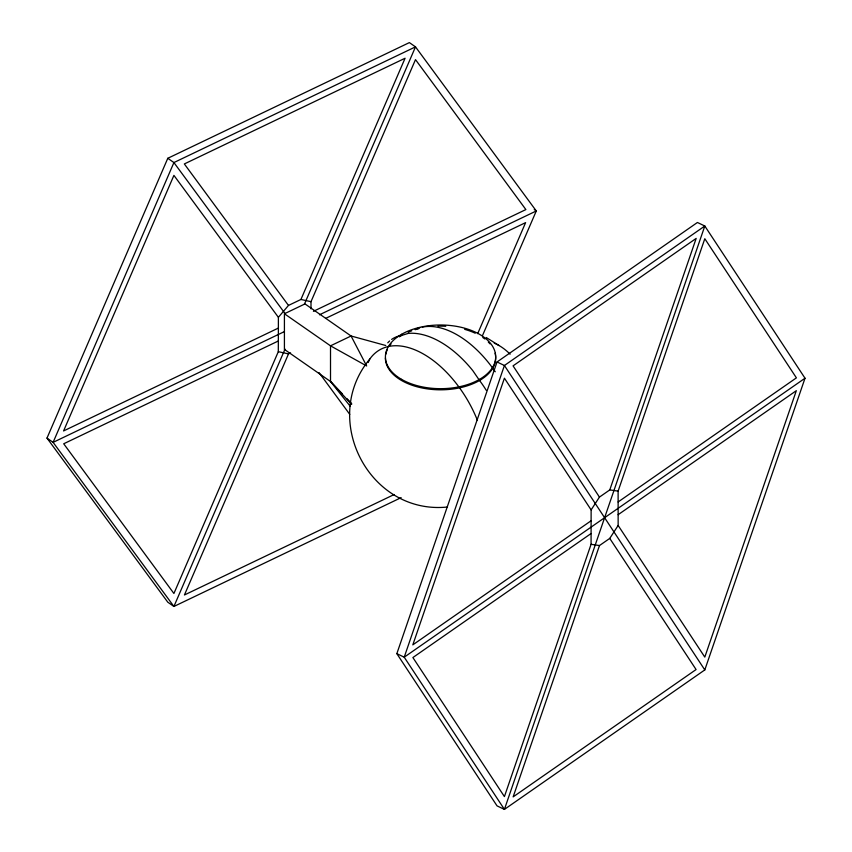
<?xml version="1.0" encoding="UTF-8"?>
<svg xmlns="http://www.w3.org/2000/svg" width="852" height="852" viewBox="0 0 852 852"><rect width="100%" height="100%" fill="white"/><g stroke="black" fill="none" stroke-linecap="round" stroke-linejoin="round"><path stroke-width="1.28" d="M591.075 533.533L412.89 657.552L504.416 796.599L591.075 544.311L591.128 509.901L599.446 497.099L609.776 489.911L696.169 238.411L513.064 365.859L599.446 497.099M278.306 341.002L63.708 443.775L173.915 593.482L278.306 351.674L278.38 328.073L278.38 317.306L173.915 175.374L63.581 430.942L278.38 328.073M396.84 653.654L497.035 361.962L697.426 222.478L704.806 226.014L805.012 378.224L704.806 669.917L504.416 809.4L497.035 805.864L396.84 653.654L404.221 657.19L504.416 809.4L704.806 226.014L504.416 365.497L404.221 657.19L805.012 378.224M609.755 538.4L599.478 545.557L513.149 796.876L696.084 669.544L609.755 538.4L618.147 525.46L618.115 491.125L704.806 238.72L796.407 377.862L618.115 501.966M401.154 497.632L173.915 606.464L167.791 602.194L46.988 438.098L167.791 158.291L409.375 42.6L415.499 46.86L536.291 210.966L482.488 335.592M288.477 305.431L300.926 299.467L405.073 58.245L184.341 163.946L288.477 305.431L278.38 317.306M304.409 304.196L415.499 46.86L173.915 162.562L53.112 442.358L173.915 606.464L285.005 349.128L284.419 349.405L284.419 313.76L304.984 303.908L351.077 335.997L385.743 345.497M290.575 352.909L288.508 353.899L184.437 594.973L394.188 494.522M311.001 308.871L311.001 301.672L415.499 59.619L525.876 209.571L313.408 311.331M477.674 333.675L525.609 222.628L325.539 318.446M368.213 362.515L369.768 359.075A88.257 50.96 60 0 1 477.418 420.324M369.768 359.075C319.745 419.12 369.385 515.162 447.502 507.015M591.128 520.753L412.815 644.868L504.416 378.182L591.128 509.901M618.147 514.693L796.332 390.674L704.806 657.105L618.147 525.46M284.419 331.588L53.112 442.358L46.988 438.098M319.468 314.803L536.291 210.966L534.257 209.539M609.776 489.911L618.115 491.125M591.075 544.311L599.478 545.557M300.926 299.467L311.001 301.672M278.306 351.674L288.508 353.899M497.035 361.962L504.416 365.497L704.806 669.917M486.236 337.52L499.08 345.55M167.791 158.291L173.915 162.562L285.005 313.483M284.419 313.76L330.512 345.837L366.658 365.966L351.077 335.997L330.512 345.837L330.512 381.494L350.342 406.404M284.419 349.405L330.512 381.494L342.472 393.954M347.073 398.747L351.674 403.539M330.512 381.494L351.674 404.412M319.031 372.601L349.778 414.381M478.803 379.396L472.849 370.695A91.377 52.76 60 0 0 408.236 333.388L401.548 335.454A68.597 39.607 60 0 0 391.622 339.415M479.538 379.342L479.538 380.482A68.597 39.607 60 0 1 486.236 390.28M401.548 334.314L401.548 335.454A55.146 31.843 0 0 0 399.354 336.796M415.275 329.447A88.257 50.96 60 0 1 419.866 327.711M422.304 327.125A88.257 50.96 60 0 1 495.257 371.76M494.267 343.186A45.688 26.38 60 0 1 510.124 354.176M495.076 353.218A55.146 31.843 0 0 1 444.669 389.726A55.146 31.843 0 0 1 385.392 357.968M385.743 354.411A55.146 31.843 0 0 1 387.277 349.735M389.598 345.784A55.146 31.843 0 0 1 391.089 343.878M408.14 332.205A55.146 31.843 0 0 1 411.74 330.821M415.265 329.671A55.146 31.843 0 0 1 418.833 328.702M437.939 326.167A55.146 31.843 0 0 1 445.777 326.273M464.659 329.341A55.146 31.843 0 0 1 475.256 333.228M482.786 337.498A55.146 31.843 0 0 1 484.788 338.958M488.302 342.057A55.146 31.843 0 0 1 489.996 343.878M387.767 342.813A68.597 39.607 60 0 1 389.62 340.992M401.548 379.342A55.146 31.843 0 0 0 493.819 365.071A55.146 31.843 0 0 0 426.266 326.082A55.146 31.843 0 0 0 401.548 379.342"/></g></svg>
